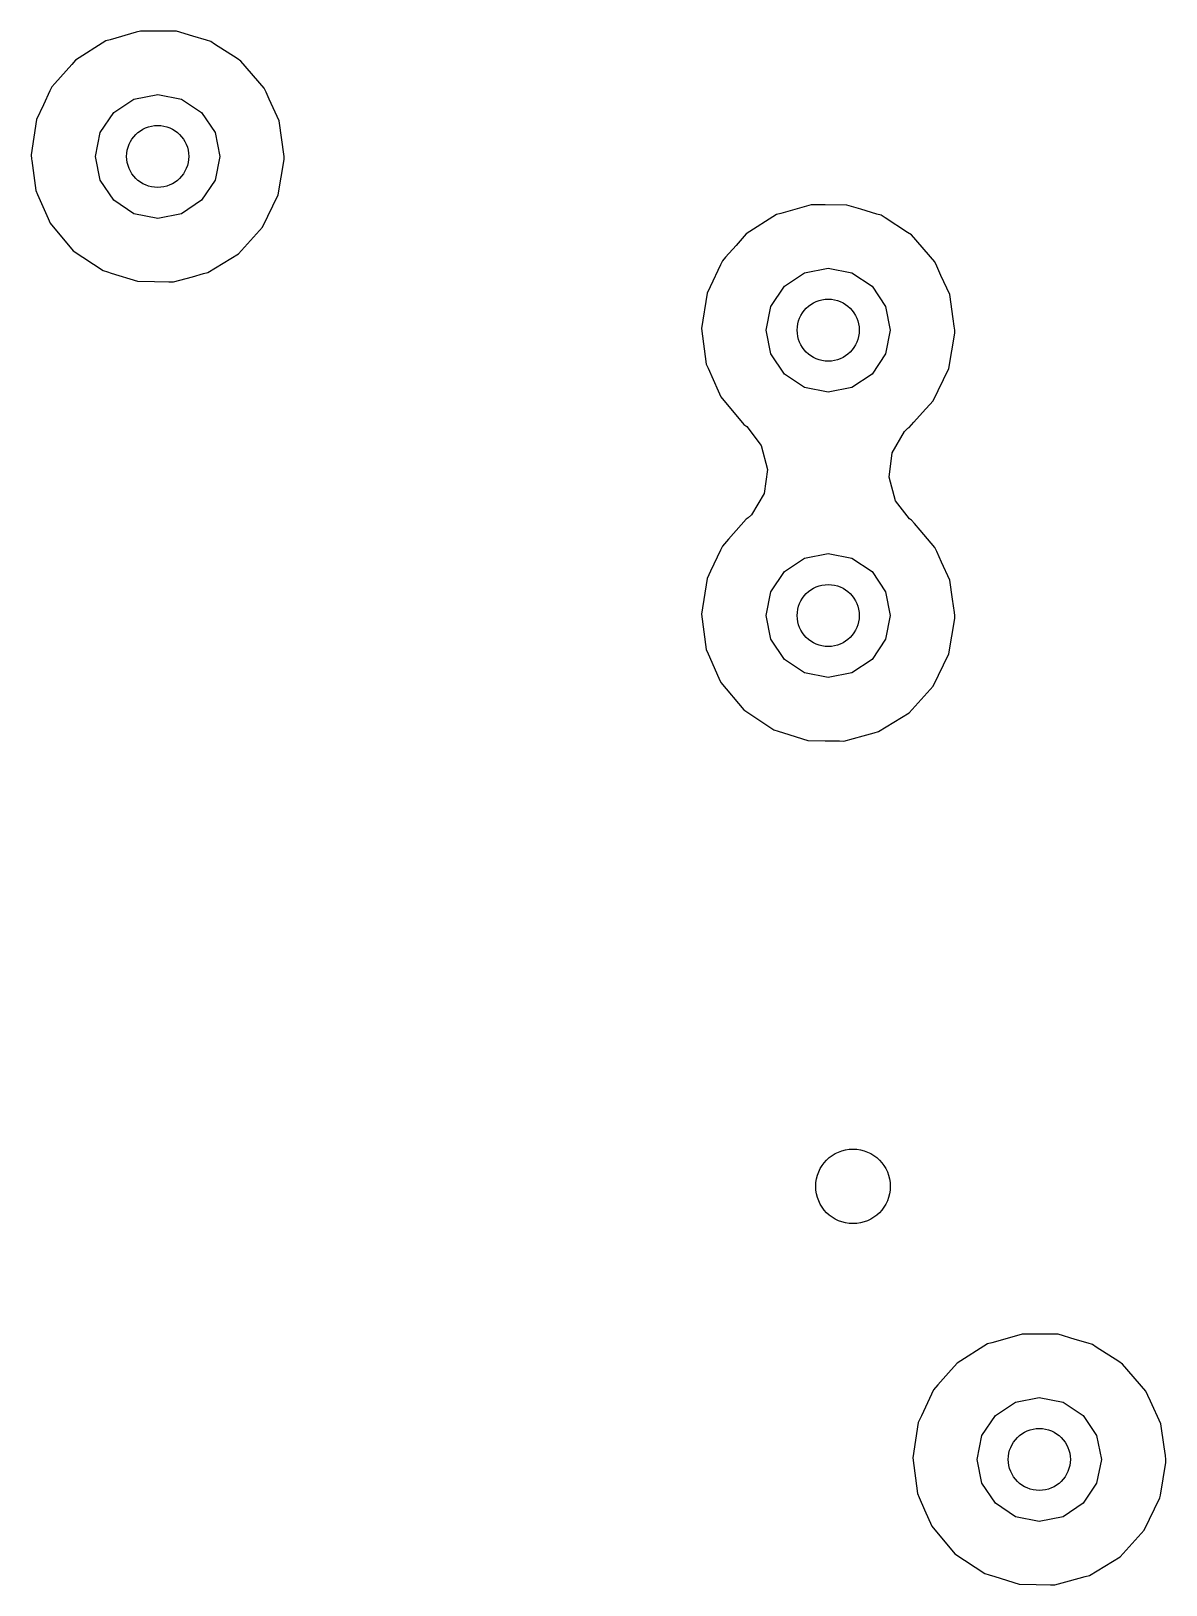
# Model space of a CAD drawing. Extents: x 0.99 to 4.24, y -7.27 to -4.02.
# Drawn here: x 2.4169 to 2.5968, y -6.0849 to -5.8384 of the extents above; entities that cross this region are included whole.
import ezdxf

# ---------------------------------------------------------------- set-up
doc = ezdxf.new("R2010")
doc.units = 0
doc.header["$MEASUREMENT"] = 0
doc.layers.add('BLACK', color=7, linetype='CONTINUOUS')

msp = doc.modelspace()

# ---------------------------------------------------------------- linework, layer by layer
at = {"layer": 'BLACK', "linetype": 'CONTINUOUS'}
for p, q in [((2.4336, -5.83858), (2.4295, -5.83976)), ((2.43428, -5.83839), (2.4336, -5.83858)), ((2.4336, -5.83858), (2.4336, -5.83858)), ((2.43499, -5.83839), (2.43428, -5.83839)), ((2.43621, -5.8384), (2.43499, -5.83839)), ((2.43997, -5.83842), (2.43621, -5.8384)), ((2.44257, -5.8392), (2.43997, -5.83842)), ((2.42881, -5.83995), (2.424, -5.84299)), ((2.4295, -5.83976), (2.42881, -5.83995)), ((2.4295, -5.83976), (2.4295, -5.83976)), ((2.44474, -5.83985), (2.44257, -5.8392)), ((2.44542, -5.84005), (2.44474, -5.83985)), ((2.44474, -5.83985), (2.44474, -5.83985)), ((2.44602, -5.84044), (2.44542, -5.84005)), ((2.4496, -5.84276), (2.44602, -5.84044)), ((2.42339, -5.84368), (2.42072, -5.8467)), ((2.424, -5.84299), (2.42339, -5.84368)), ((2.4502, -5.84315), (2.4496, -5.84276)), ((2.4496, -5.84276), (2.4496, -5.84276)), ((2.45391, -5.84746), (2.4502, -5.84315)), ((2.41993, -5.84789), (2.41891, -5.85008)), ((2.42024, -5.84725), (2.41993, -5.84789)), ((2.41993, -5.84789), (2.41993, -5.84789)), ((2.42072, -5.8467), (2.42024, -5.84725)), ((2.43324, -5.84917), (2.43701, -5.84843)), ((2.43701, -5.84843), (2.44077, -5.84917)), ((2.45421, -5.8481), (2.45391, -5.84746)), ((2.45469, -5.84917), (2.45421, -5.8481)), ((2.45421, -5.8481), (2.45421, -5.8481)), ((2.41891, -5.85008), (2.41782, -5.8524)), ((2.42791, -5.8545), (2.43005, -5.85131)), ((2.43005, -5.85131), (2.43324, -5.84917)), ((2.44077, -5.84917), (2.44397, -5.85131)), ((2.44397, -5.85131), (2.4461, -5.8545)), ((2.45627, -5.85264), (2.45469, -5.84917)), ((2.41782, -5.8524), (2.41694, -5.85802)), ((2.45707, -5.85827), (2.45627, -5.85264)), ((2.42717, -5.85827), (2.42791, -5.8545)), ((2.4461, -5.8545), (2.44685, -5.85827)), ((2.41694, -5.85802), (2.41703, -5.85873)), ((2.41703, -5.85873), (2.41706, -5.85891)), ((2.41703, -5.85873), (2.41703, -5.85873)), ((2.42791, -5.86203), (2.42717, -5.85827)), ((2.44685, -5.85827), (2.4461, -5.86203)), ((2.45612, -5.86437), (2.45707, -5.85876)), ((2.45707, -5.85876), (2.45707, -5.85827)), ((2.41706, -5.85891), (2.41768, -5.86366)), ((2.41768, -5.86366), (2.41797, -5.86431)), ((2.43005, -5.86523), (2.42791, -5.86203)), ((2.4461, -5.86203), (2.44397, -5.86523)), ((2.41797, -5.86431), (2.41797, -5.86431)), ((2.41797, -5.86431), (2.41964, -5.86811)), ((2.43324, -5.86736), (2.43005, -5.86523)), ((2.44397, -5.86523), (2.44077, -5.86736)), ((2.45364, -5.86949), (2.45612, -5.86437)), ((2.54058, -5.86595), (2.5391, -5.86637)), ((2.54129, -5.86595), (2.54058, -5.86595)), ((2.5428, -5.86596), (2.54129, -5.86595)), ((2.54627, -5.86598), (2.5428, -5.86596)), ((2.54846, -5.86663), (2.54627, -5.86598)), ((2.41964, -5.86811), (2.41997, -5.86887)), ((2.43701, -5.86811), (2.43324, -5.86736)), ((2.44077, -5.86736), (2.43701, -5.86811)), ((2.53511, -5.86751), (2.5303, -5.87055)), ((2.5358, -5.86731), (2.53511, -5.86751)), ((2.5391, -5.86637), (2.5358, -5.86731)), ((2.5358, -5.86731), (2.5358, -5.86731)), ((2.55104, -5.86741), (2.54846, -5.86663)), ((2.55172, -5.86761), (2.55104, -5.86741)), ((2.55104, -5.86741), (2.55104, -5.86741)), ((2.55232, -5.868), (2.55172, -5.86761)), ((2.5559, -5.87032), (2.55232, -5.868)), ((2.41997, -5.86887), (2.42363, -5.87323)), ((2.44983, -5.87371), (2.45364, -5.86949)), ((2.5303, -5.87055), (2.52869, -5.87238)), ((2.5565, -5.87071), (2.5559, -5.87032)), ((2.5559, -5.87032), (2.5559, -5.87032)), ((2.56021, -5.87502), (2.5565, -5.87071)), ((2.42363, -5.87323), (2.42837, -5.87638)), ((2.52869, -5.87238), (2.52704, -5.87424)), ((2.44498, -5.87668), (2.44983, -5.87371)), ((2.52623, -5.87545), (2.52459, -5.87895)), ((2.52654, -5.87481), (2.52623, -5.87545)), ((2.52623, -5.87545), (2.52623, -5.87545)), ((2.52704, -5.87424), (2.52654, -5.87481)), ((2.53954, -5.87673), (2.54331, -5.87598)), ((2.54331, -5.87598), (2.54707, -5.87673)), ((2.56051, -5.87566), (2.56021, -5.87502)), ((2.56118, -5.87715), (2.56051, -5.87566)), ((2.56051, -5.87566), (2.56051, -5.87566)), ((2.42837, -5.87638), (2.42905, -5.87659)), ((2.42905, -5.87659), (2.42905, -5.87659)), ((2.42905, -5.87659), (2.42965, -5.87678)), ((2.42965, -5.87678), (2.4338, -5.87808)), ((2.4338, -5.87808), (2.4365, -5.87813)), ((2.4365, -5.87813), (2.43878, -5.87817)), ((2.43878, -5.87817), (2.43878, -5.87817)), ((2.43878, -5.87817), (2.43949, -5.87818)), ((2.43949, -5.87818), (2.44253, -5.87735)), ((2.44253, -5.87735), (2.44429, -5.87687)), ((2.44429, -5.87687), (2.44498, -5.87668)), ((2.44429, -5.87687), (2.44429, -5.87687)), ((2.53635, -5.87887), (2.53954, -5.87673)), ((2.54707, -5.87673), (2.55027, -5.87887)), ((2.56257, -5.88019), (2.56118, -5.87715)), ((2.52412, -5.87996), (2.52324, -5.88558)), ((2.52459, -5.87895), (2.52412, -5.87996)), ((2.53421, -5.88206), (2.53635, -5.87887)), ((2.55027, -5.87887), (2.5524, -5.88206)), ((2.56311, -5.88402), (2.56257, -5.88019)), ((2.53346, -5.88583), (2.53421, -5.88206)), ((2.5524, -5.88206), (2.55315, -5.88583)), ((2.52324, -5.88558), (2.52398, -5.89122)), ((2.53421, -5.88959), (2.53346, -5.88583)), ((2.55315, -5.88583), (2.5524, -5.88959)), ((2.56329, -5.88522), (2.56311, -5.88402)), ((2.56337, -5.88583), (2.56329, -5.88522)), ((2.56337, -5.88632), (2.56337, -5.88583)), ((2.56242, -5.89193), (2.56337, -5.88632)), ((2.53635, -5.89279), (2.53421, -5.88959)), ((2.5524, -5.88959), (2.55027, -5.89279)), ((2.52398, -5.89122), (2.52427, -5.89187)), ((2.52427, -5.89187), (2.52427, -5.89187)), ((2.52427, -5.89187), (2.52585, -5.89547)), ((2.53954, -5.89492), (2.53635, -5.89279)), ((2.55027, -5.89279), (2.54707, -5.89492)), ((2.56073, -5.89542), (2.56242, -5.89193)), ((2.52585, -5.89547), (2.52627, -5.89643)), ((2.54331, -5.89567), (2.53954, -5.89492)), ((2.54707, -5.89492), (2.54331, -5.89567)), ((2.55994, -5.89705), (2.56073, -5.89542)), ((2.52627, -5.89643), (2.52993, -5.90079)), ((2.55827, -5.8989), (2.55994, -5.89705)), ((2.55612, -5.90127), (2.55689, -5.90042)), ((2.55689, -5.90042), (2.55827, -5.8989)), ((2.52993, -5.90079), (2.53042, -5.90111)), ((2.53042, -5.90111), (2.5327, -5.90415)), ((2.55345, -5.90529), (2.55538, -5.90192)), ((2.55538, -5.90192), (2.55592, -5.90139)), ((2.55592, -5.90139), (2.55612, -5.90127)), ((2.5327, -5.90415), (2.53367, -5.90791)), ((2.55295, -5.90915), (2.55345, -5.90529)), ((2.53367, -5.90791), (2.53313, -5.91176)), ((2.55396, -5.9129), (2.55295, -5.90915)), ((2.53313, -5.91176), (2.53116, -5.91511)), ((2.55619, -5.91578), (2.55396, -5.9129)), ((2.53116, -5.91511), (2.53064, -5.91561)), ((2.52953, -5.91669), (2.52752, -5.91897)), ((2.5303, -5.91582), (2.52953, -5.91669)), ((2.53064, -5.91561), (2.5303, -5.91582)), ((2.5565, -5.91598), (2.55619, -5.91578)), ((2.55696, -5.91652), (2.5565, -5.91598)), ((2.55787, -5.91757), (2.55696, -5.91652)), ((2.55696, -5.91652), (2.55696, -5.91652)), ((2.56021, -5.92029), (2.55787, -5.91757)), ((2.52654, -5.92009), (2.52623, -5.92073)), ((2.52752, -5.91897), (2.52654, -5.92009)), ((2.56051, -5.92094), (2.56021, -5.92029)), ((2.52623, -5.92073), (2.52467, -5.92406)), ((2.52623, -5.92073), (2.52623, -5.92073)), ((2.53635, -5.92414), (2.53954, -5.92201)), ((2.53954, -5.92201), (2.54331, -5.92126)), ((2.54331, -5.92126), (2.54707, -5.92201)), ((2.54707, -5.92201), (2.55027, -5.92414)), ((2.56129, -5.92266), (2.56051, -5.92094)), ((2.56051, -5.92094), (2.56051, -5.92094)), ((2.56257, -5.92547), (2.56129, -5.92266)), ((2.52412, -5.92524), (2.52324, -5.93086)), ((2.52467, -5.92406), (2.52412, -5.92524)), ((2.53421, -5.92734), (2.53635, -5.92414)), ((2.55027, -5.92414), (2.5524, -5.92734)), ((2.53346, -5.9311), (2.53421, -5.92734)), ((2.5524, -5.92734), (2.55315, -5.9311)), ((2.563, -5.92852), (2.56257, -5.92547)), ((2.5633, -5.9306), (2.563, -5.92852)), ((2.52324, -5.93086), (2.52398, -5.9365)), ((2.53421, -5.93487), (2.53346, -5.9311)), ((2.55315, -5.9311), (2.5524, -5.93487)), ((2.56242, -5.9372), (2.56337, -5.93159)), ((2.56337, -5.9311), (2.5633, -5.9306)), ((2.56337, -5.93159), (2.56337, -5.9311)), ((2.53635, -5.93806), (2.53421, -5.93487)), ((2.5524, -5.93487), (2.55027, -5.93806)), ((2.52398, -5.9365), (2.52427, -5.93715)), ((2.52427, -5.93715), (2.52427, -5.93715)), ((2.52427, -5.93715), (2.52596, -5.94101)), ((2.55994, -5.94232), (2.56242, -5.9372)), ((2.53954, -5.9402), (2.53635, -5.93806)), ((2.55027, -5.93806), (2.54707, -5.9402)), ((2.52596, -5.94101), (2.52627, -5.94171)), ((2.52627, -5.94171), (2.52993, -5.94606)), ((2.54331, -5.94094), (2.53954, -5.9402)), ((2.54707, -5.9402), (2.54331, -5.94094)), ((2.55612, -5.94654), (2.55994, -5.94232)), ((2.52993, -5.94606), (2.53467, -5.94921)), ((2.55128, -5.94952), (2.55612, -5.94654)), ((2.53467, -5.94921), (2.53535, -5.94943)), ((2.53535, -5.94943), (2.53535, -5.94943)), ((2.53535, -5.94943), (2.53624, -5.94971)), ((2.53624, -5.94971), (2.5401, -5.95091)), ((2.54886, -5.95018), (2.55059, -5.94971)), ((2.55059, -5.94971), (2.55128, -5.94952)), ((2.55059, -5.94971), (2.55059, -5.94971)), ((2.5401, -5.95091), (2.5428, -5.95096)), ((2.5428, -5.95096), (2.54508, -5.951)), ((2.54508, -5.951), (2.54508, -5.951)), ((2.54508, -5.951), (2.54579, -5.95101)), ((2.54579, -5.95101), (2.54886, -5.95018)), ((2.57205, -6.04565), (2.56926, -6.04645)), ((2.57405, -6.04508), (2.57205, -6.04565)), ((2.57476, -6.04508), (2.57405, -6.04508)), ((2.57627, -6.04509), (2.57476, -6.04508)), ((2.57974, -6.04511), (2.57627, -6.04509)), ((2.58246, -6.04593), (2.57974, -6.04511)), ((2.58451, -6.04654), (2.58246, -6.04593)), ((2.56858, -6.04664), (2.56377, -6.04968)), ((2.56926, -6.04645), (2.56858, -6.04664)), ((2.56926, -6.04645), (2.56926, -6.04645)), ((2.58519, -6.04674), (2.58451, -6.04654)), ((2.58451, -6.04654), (2.58451, -6.04654)), ((2.58578, -6.04713), (2.58519, -6.04674)), ((2.58937, -6.04945), (2.58578, -6.04713)), ((2.56377, -6.04968), (2.56238, -6.05124)), ((2.58996, -6.04984), (2.58937, -6.04945)), ((2.58937, -6.04945), (2.58937, -6.04945)), ((2.59368, -6.05415), (2.58996, -6.04984)), ((2.5607, -6.05315), (2.56, -6.05394)), ((2.56238, -6.05124), (2.5607, -6.05315)), ((2.5597, -6.05459), (2.55807, -6.05806)), ((2.56, -6.05394), (2.5597, -6.05459)), ((2.5597, -6.05459), (2.5597, -6.05459)), ((2.56981, -6.058), (2.57301, -6.05587)), ((2.57301, -6.05587), (2.57677, -6.05512)), ((2.57677, -6.05512), (2.58054, -6.05587)), ((2.58054, -6.05587), (2.58373, -6.058)), ((2.59397, -6.0548), (2.59368, -6.05415)), ((2.5944, -6.05574), (2.59397, -6.0548)), ((2.59397, -6.0548), (2.59397, -6.0548)), ((2.59603, -6.05933), (2.5944, -6.05574)), ((2.55807, -6.05806), (2.55758, -6.05909)), ((2.56768, -6.06119), (2.56981, -6.058)), ((2.58373, -6.058), (2.58586, -6.06119)), ((2.55758, -6.05909), (2.55671, -6.06472)), ((2.59656, -6.06299), (2.59603, -6.05933)), ((2.56693, -6.06496), (2.56768, -6.06119)), ((2.58586, -6.06119), (2.58661, -6.06496)), ((2.59675, -6.06436), (2.59656, -6.06299)), ((2.55671, -6.06472), (2.55744, -6.07036)), ((2.56768, -6.06873), (2.56693, -6.06496)), ((2.58661, -6.06496), (2.58586, -6.06873)), ((2.59596, -6.07062), (2.59683, -6.06545)), ((2.59684, -6.06496), (2.59675, -6.06436)), ((2.59683, -6.06545), (2.59684, -6.06496)), ((2.55744, -6.07036), (2.55773, -6.07101)), ((2.56981, -6.07192), (2.56768, -6.06873)), ((2.58586, -6.06873), (2.58373, -6.07192)), ((2.59589, -6.07106), (2.59596, -6.07062)), ((2.55773, -6.07101), (2.55773, -6.07101)), ((2.55773, -6.07101), (2.55858, -6.07295)), ((2.55858, -6.07295), (2.55974, -6.07556)), ((2.57301, -6.07405), (2.56981, -6.07192)), ((2.58373, -6.07192), (2.58054, -6.07405)), ((2.59341, -6.07618), (2.59589, -6.07106)), ((2.55974, -6.07556), (2.5634, -6.07992)), ((2.57677, -6.0748), (2.57301, -6.07405)), ((2.58054, -6.07405), (2.57677, -6.0748)), ((2.58959, -6.0804), (2.59341, -6.07618)), ((2.5634, -6.07992), (2.56813, -6.08307)), ((2.58474, -6.08338), (2.58959, -6.0804)), ((2.56813, -6.08307), (2.56881, -6.08328)), ((2.56881, -6.08328), (2.56881, -6.08328)), ((2.56881, -6.08328), (2.5697, -6.08356)), ((2.5697, -6.08356), (2.57356, -6.08477)), ((2.57356, -6.08477), (2.57626, -6.08482)), ((2.57626, -6.08482), (2.57854, -6.08486)), ((2.57854, -6.08486), (2.57854, -6.08486)), ((2.57854, -6.08486), (2.57925, -6.08487)), ((2.57925, -6.08487), (2.58156, -6.08424)), ((2.58156, -6.08424), (2.58406, -6.08356)), ((2.58406, -6.08356), (2.58474, -6.08338)), ((2.58406, -6.08356), (2.58406, -6.08356))]:
    msp.add_line(p, q, dxfattribs=at)
at = {"layer": 'BLACK'}
for centre, radius in [((2.43701, -5.85827), 0.00492), ((2.54331, -5.88583), 0.00492), ((2.54331, -5.9311), 0.00492), ((2.54724, -6.02165), 0.00591), ((2.57677, -6.06496), 0.00492)]:
    msp.add_circle(centre, radius, dxfattribs=at)

doc.saveas('drawing.dxf')
